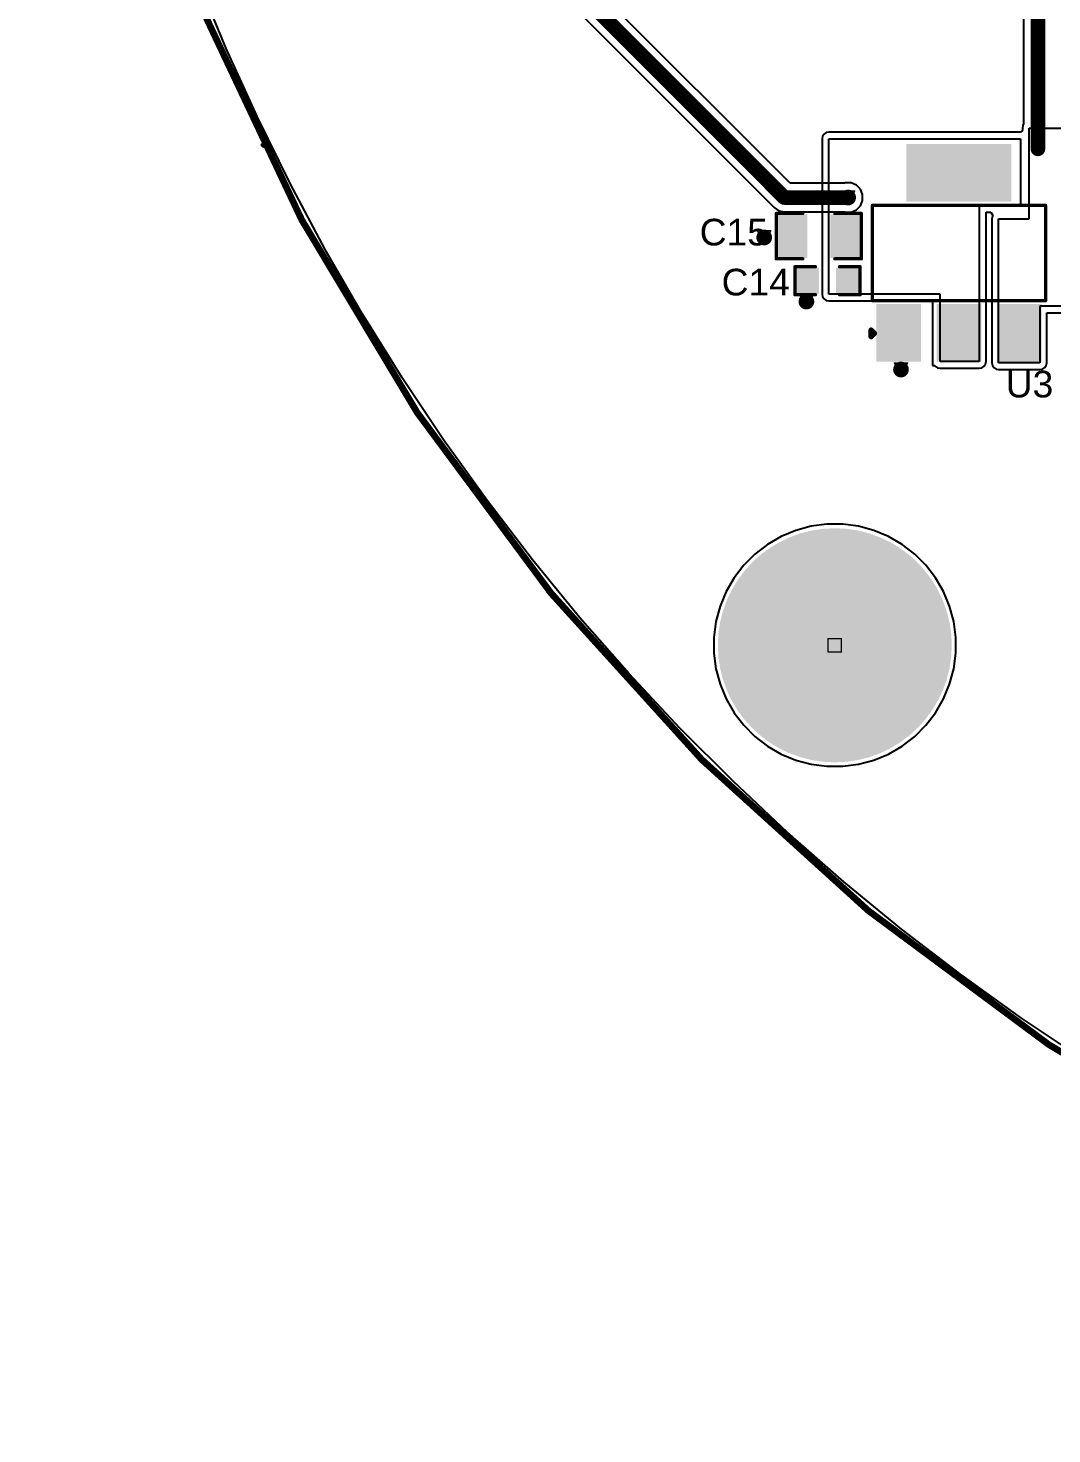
# Model space of a CAD drawing. Header units: inches. Extents: x -89 to 427, y -87 to 99.
# Drawn here: x -87.4 to -48.4, y -87.4 to -33.9 of the extents above; entities that cross this region are included whole.
import ezdxf

# ---------------------------------------------------------------- set-up
doc = ezdxf.new("R2010")
doc.units = ezdxf.units.IN
for name, color, linetype in [('Board_Outline', 56, 'Continuous'), ('Bottom Layer', 5, 'Continuous'), ('Bottom Solder', 6, 'Continuous'), ('Drill Drawing', 1, 'Continuous'), ('Multi-Layer', 9, 'Continuous'), ('Pad Holes', 156, 'Continuous'), ('Top Layer', 1, 'Continuous'), ('Top Overlay', 2, 'Continuous'), ('Top Paste', 8, 'Continuous'), ('Top Solder', 216, 'Continuous'), ('Via Holes', 16, 'Continuous')]:
    doc.layers.add(name, color=color, linetype=linetype)
doc.styles.add('Arial', font='', dxfattribs={"height": 0.2})
doc.styles.get('Arial').set_extended_font_data('Arial')

msp = doc.modelspace()

# ---------------------------------------------------------------- hatches: boundary and pattern name
at = {"layer": 'Bottom Layer'}
h = msp.add_hatch(color=5, dxfattribs=at)
edge = h.paths.add_edge_path()
edge.add_arc((-56.159, -40.31), 0.3, 0, 360)
h = msp.add_hatch(color=5, dxfattribs=at)
edge = h.paths.add_edge_path()
edge.add_arc((-59.36, -41.834), 0.3, 0, 360)
h = msp.add_hatch(color=5, dxfattribs=at)
edge = h.paths.add_edge_path()
edge.add_arc((-57.751, -44.277), 0.3, 0, 360)
h = msp.add_hatch(color=5, dxfattribs=at)
edge = h.paths.add_edge_path()
edge.add_arc((-54.144, -46.868), 0.3, 0, 360)
h = msp.add_hatch(color=5, dxfattribs=at)
edge = h.paths.add_edge_path()
edge.add_arc((-56.667, -57.379), 4.36, 0, 360)
at = {"layer": 'Bottom Solder'}
h = msp.add_hatch(color=6, dxfattribs=at)
edge = h.paths.add_edge_path()
edge.add_arc((-56.667, -57.379), 4.462, 0, 360)
at = {"layer": 'Multi-Layer'}
h = msp.add_hatch(color=9, dxfattribs=at)
edge = h.paths.add_edge_path()
edge.add_arc((-56.667, -57.379), 4.36, 0, 360)
at = {"layer": 'Pad Holes'}
h = msp.add_hatch(color=7, dxfattribs=at)
edge = h.paths.add_edge_path()
edge.add_arc((-56.667, -57.379), 2.5, 0, 360)
at = {"layer": 'Top Layer'}
for points in [[(-53.832, -38.366), (-50.032, -38.366), (-50.032, -40.366), (-53.832, -40.366)], [(-58.801, -41.021), (-57.785, -41.021), (-57.785, -42.545), (-58.801, -42.545)], [(-56.769, -41.021), (-55.753, -41.021), (-55.753, -42.545), (-56.769, -42.545)], [(-57.328, -43.04), (-57.328, -43.929), (-58.09, -43.929), (-58.09, -43.04)], [(-55.804, -43.04), (-55.804, -43.929), (-56.566, -43.929), (-56.566, -43.04)], [(-54.982, -44.466), (-53.482, -44.466), (-53.482, -46.466), (-54.982, -46.466)], [(-52.682, -44.466), (-51.182, -44.466), (-51.182, -46.466), (-52.682, -46.466)], [(-50.382, -44.466), (-48.882, -44.466), (-48.882, -46.466), (-50.382, -46.466)]]:
    msp.add_hatch(color=1, dxfattribs=at).paths.add_polyline_path(points)
h = msp.add_hatch(color=1, dxfattribs=at)
edge = h.paths.add_edge_path()
edge.add_arc((-56.159, -40.31), 0.3, 0, 360)
h = msp.add_hatch(color=1, dxfattribs=at)
edge = h.paths.add_edge_path()
edge.add_arc((-59.36, -41.834), 0.3, 0, 360)
h = msp.add_hatch(color=1, dxfattribs=at)
edge = h.paths.add_edge_path()
edge.add_arc((-57.751, -44.277), 0.3, 0, 360)
h = msp.add_hatch(color=1, dxfattribs=at)
edge = h.paths.add_edge_path()
edge.add_arc((-54.144, -46.868), 0.3, 0, 360)
h = msp.add_hatch(color=1, dxfattribs=at)
edge = h.paths.add_edge_path()
edge.add_arc((-56.667, -57.379), 4.36, 0, 360)
at = {"layer": 'Top Paste'}
for points in [[(-53.832, -38.366), (-50.032, -38.366), (-50.032, -40.366), (-53.832, -40.366)], [(-58.801, -41.021), (-57.785, -41.021), (-57.785, -42.545), (-58.801, -42.545)], [(-56.769, -41.021), (-55.753, -41.021), (-55.753, -42.545), (-56.769, -42.545)], [(-57.328, -43.04), (-57.328, -43.929), (-58.09, -43.929), (-58.09, -43.04)], [(-55.804, -43.04), (-55.804, -43.929), (-56.566, -43.929), (-56.566, -43.04)], [(-54.982, -44.466), (-53.482, -44.466), (-53.482, -46.466), (-54.982, -46.466)], [(-52.682, -44.466), (-51.182, -44.466), (-51.182, -46.466), (-52.682, -46.466)], [(-50.382, -44.466), (-48.882, -44.466), (-48.882, -46.466), (-50.382, -46.466)]]:
    msp.add_hatch(color=8, dxfattribs=at).paths.add_polyline_path(points)
at = {"layer": 'Top Solder'}
for points in [[(-53.933, -38.264), (-49.93, -38.264), (-49.93, -40.468), (-53.933, -40.468)], [(-58.871, -40.951), (-57.715, -40.951), (-57.715, -42.615), (-58.871, -42.615)], [(-56.839, -40.951), (-55.683, -40.951), (-55.683, -42.615), (-56.839, -42.615)], [(-57.268, -42.98), (-57.268, -43.989), (-58.15, -43.989), (-58.15, -42.98)], [(-55.744, -42.98), (-55.744, -43.989), (-56.626, -43.989), (-56.626, -42.98)], [(-55.083, -44.364), (-53.38, -44.364), (-53.38, -46.568), (-55.083, -46.568)], [(-52.783, -44.364), (-51.08, -44.364), (-51.08, -46.568), (-52.783, -46.568)], [(-50.483, -44.364), (-48.78, -44.364), (-48.78, -46.568), (-50.483, -46.568)]]:
    msp.add_hatch(color=216, dxfattribs=at).paths.add_polyline_path(points)
h = msp.add_hatch(color=216, dxfattribs=at)
edge = h.paths.add_edge_path()
edge.add_arc((-56.667, -57.379), 4.462, 0, 360)
at = {"layer": 'Via Holes'}
h = msp.add_hatch(color=7, dxfattribs=at)
edge = h.paths.add_edge_path()
edge.add_arc((-56.159, -40.31), 0.15, 0, 360)
h = msp.add_hatch(color=7, dxfattribs=at)
edge = h.paths.add_edge_path()
edge.add_arc((-59.36, -41.834), 0.15, 0, 360)
h = msp.add_hatch(color=7, dxfattribs=at)
edge = h.paths.add_edge_path()
edge.add_arc((-57.751, -44.277), 0.15, 0, 360)
h = msp.add_hatch(color=7, dxfattribs=at)
edge = h.paths.add_edge_path()
edge.add_arc((-54.144, -46.868), 0.15, 0, 360)

# ---------------------------------------------------------------- linework, layer by layer
at = {"layer": 'Board_Outline'}
msp.add_lwpolyline([(87.312, 0, 0.254, 0.254, 1), (-87.312, 0, 0.254, 0.254, 1)], format="xyseb", close=True, dxfattribs=at)
at = {"layer": 'Bottom Layer'}
for p, q in [((-58.373, -39.766), (-65.73, -32.409)), ((-79.882, -34.63), (-80.644, -32.791)), ((-66.658, -33.019), (-58.982, -40.694)), ((-78.706, -37.225), (-79.882, -34.63)), ((-77.446, -39.78), (-78.706, -37.225)), ((-76.103, -42.293), (-77.446, -39.78)), ((-56.294, -39.766), (-58.373, -39.766)), ((-56.27, -39.756), (-56.294, -39.766)), ((-56.049, -39.756), (-56.27, -39.756)), ((-55.846, -39.84), (-56.049, -39.756)), ((-55.69, -39.996), (-55.846, -39.84)), ((-55.605, -40.2), (-55.69, -39.996)), ((-58.982, -40.694), (-58.806, -40.812)), ((-55.846, -40.779), (-55.69, -40.624)), ((-55.69, -40.624), (-55.605, -40.42)), ((-55.605, -40.42), (-55.605, -40.2)), ((-58.806, -40.812), (-58.598, -40.854)), ((-58.598, -40.854), (-56.294, -40.854)), ((-56.294, -40.854), (-56.27, -40.864)), ((-56.27, -40.864), (-56.049, -40.864)), ((-56.049, -40.864), (-55.846, -40.779)), ((-74.678, -44.76), (-76.103, -42.293)), ((-73.174, -47.18), (-74.678, -44.76)), ((-71.591, -49.549), (-73.174, -47.18)), ((-69.931, -51.865), (-71.591, -49.549)), ((-68.197, -54.125), (-69.931, -51.865)), ((-58.154, -53), (-58.712, -53.232)), ((-57.569, -52.844), (-58.154, -53)), ((-56.97, -52.765), (-57.569, -52.844)), ((-56.365, -52.765), (-56.97, -52.765)), ((-55.765, -52.844), (-56.365, -52.765)), ((-55.181, -53), (-55.765, -52.844)), ((-54.622, -53.232), (-55.181, -53)), ((-59.236, -53.534), (-59.716, -53.902)), ((-58.712, -53.232), (-59.236, -53.534)), ((-54.098, -53.534), (-54.622, -53.232)), ((-53.619, -53.902), (-54.098, -53.534)), ((-59.716, -53.902), (-60.144, -54.33)), ((-53.191, -54.33), (-53.619, -53.902)), ((-66.39, -56.327), (-68.197, -54.125)), ((-60.144, -54.33), (-60.512, -54.81)), ((-52.823, -54.81), (-53.191, -54.33)), ((-60.512, -54.81), (-60.814, -55.334)), ((-52.52, -55.334), (-52.823, -54.81)), ((-60.814, -55.334), (-61.046, -55.892)), ((-52.289, -55.892), (-52.52, -55.334)), ((-61.046, -55.892), (-61.202, -56.477)), ((-52.132, -56.477), (-52.289, -55.892)), ((-64.511, -58.469), (-66.39, -56.327)), ((-61.202, -56.477), (-61.281, -57.076)), ((-52.053, -57.076), (-52.132, -56.477)), ((-61.281, -57.076), (-61.281, -57.681)), ((-52.053, -57.681), (-52.053, -57.076)), ((-61.281, -57.681), (-61.202, -58.281)), ((-52.132, -58.281), (-52.053, -57.681)), ((-61.202, -58.281), (-61.046, -58.865)), ((-52.289, -58.865), (-52.132, -58.281)), ((-62.563, -60.549), (-64.511, -58.469)), ((-61.046, -58.865), (-60.814, -59.424)), ((-52.52, -59.424), (-52.289, -58.865)), ((-60.814, -59.424), (-60.512, -59.948)), ((-52.823, -59.948), (-52.52, -59.424)), ((-60.512, -59.948), (-60.144, -60.427)), ((-53.191, -60.427), (-52.823, -59.948)), ((-60.549, -62.563), (-62.563, -60.549)), ((-60.144, -60.427), (-59.716, -60.855)), ((-53.619, -60.855), (-53.191, -60.427)), ((-59.716, -60.855), (-59.236, -61.223)), ((-54.098, -61.223), (-53.619, -60.855)), ((-59.236, -61.223), (-58.712, -61.526)), ((-58.712, -61.526), (-58.154, -61.757)), ((-55.181, -61.757), (-54.622, -61.526)), ((-54.622, -61.526), (-54.098, -61.223)), ((-58.154, -61.757), (-57.569, -61.914)), ((-57.569, -61.914), (-56.97, -61.993)), ((-56.97, -61.993), (-56.365, -61.993)), ((-56.365, -61.993), (-55.765, -61.914)), ((-55.765, -61.914), (-55.181, -61.757)), ((-58.469, -64.511), (-60.549, -62.563)), ((-56.327, -66.39), (-58.469, -64.511)), ((-54.125, -68.197), (-56.327, -66.39)), ((-51.865, -69.931), (-54.125, -68.197)), ((-49.549, -71.591), (-51.865, -69.931)), ((-47.18, -73.174), (-49.549, -71.591))]:
    msp.add_line(p, q, dxfattribs=at)
for points in [[(-66.273, -32.634, 0.559, 0.559, 0), (-58.598, -40.31, 0.559, 0.559, 0)], [(-58.598, -40.31, 0.559, 0.559, 0), (-56.159, -40.31, 0.559, 0.559, 0)]]:
    msp.add_lwpolyline(points, format="xyseb", dxfattribs=at)
for points in [[(-58.737, -40.31, 0.279, 0.279, 1), (-58.458, -40.31, 0.279, 0.279, 1)], [(-58.737, -40.31, 0.279, 0.279, 1), (-58.458, -40.31, 0.279, 0.279, 1)], [(-56.299, -40.31, 0.279, 0.279, 1), (-56.02, -40.31, 0.279, 0.279, 1)]]:
    msp.add_lwpolyline(points, format="xyseb", close=True, dxfattribs=at)
at = {"layer": 'Drill Drawing'}
for points in [[(-56.413, -40.056, 0.0508, 0.0508, 0), (-55.905, -40.056, 0.0508, 0.0508, 0)], [(-56.413, -40.056, 0.0508, 0.0508, 0), (-56.159, -40.564, 0.0508, 0.0508, 0)], [(-56.159, -40.564, 0.0508, 0.0508, 0), (-55.905, -40.056, 0.0508, 0.0508, 0)], [(-59.614, -41.58, 0.0508, 0.0508, 0), (-59.106, -41.58, 0.0508, 0.0508, 0)], [(-59.614, -41.58, 0.0508, 0.0508, 0), (-59.36, -42.088, 0.0508, 0.0508, 0)], [(-59.36, -42.088, 0.0508, 0.0508, 0), (-59.106, -41.58, 0.0508, 0.0508, 0)], [(-58.005, -44.023, 0.0508, 0.0508, 0), (-57.497, -44.023, 0.0508, 0.0508, 0)], [(-58.005, -44.023, 0.0508, 0.0508, 0), (-57.751, -44.531, 0.0508, 0.0508, 0)], [(-57.751, -44.531, 0.0508, 0.0508, 0), (-57.497, -44.023, 0.0508, 0.0508, 0)], [(-54.398, -46.614, 0.0508, 0.0508, 0), (-53.89, -46.614, 0.0508, 0.0508, 0)], [(-54.398, -46.614, 0.0508, 0.0508, 0), (-54.144, -47.122, 0.0508, 0.0508, 0)], [(-54.144, -47.122, 0.0508, 0.0508, 0), (-53.89, -46.614, 0.0508, 0.0508, 0)], [(-56.921, -57.125, 0.0508, 0.0508, 0), (-56.413, -57.125, 0.0508, 0.0508, 0)], [(-56.921, -57.633, 0.0508, 0.0508, 0), (-56.921, -57.125, 0.0508, 0.0508, 0)], [(-56.413, -57.633, 0.0508, 0.0508, 0), (-56.413, -57.125, 0.0508, 0.0508, 0)], [(-56.921, -57.633, 0.0508, 0.0508, 0), (-56.413, -57.633, 0.0508, 0.0508, 0)]]:
    msp.add_lwpolyline(points, format="xyseb", dxfattribs=at)
for points in [[(-56.426, -40.056, 0.0254, 0.0254, 1), (-56.401, -40.056, 0.0254, 0.0254, 1)], [(-56.426, -40.056, 0.0254, 0.0254, 1), (-56.401, -40.056, 0.0254, 0.0254, 1)], [(-55.918, -40.056, 0.0254, 0.0254, 1), (-55.893, -40.056, 0.0254, 0.0254, 1)], [(-55.918, -40.056, 0.0254, 0.0254, 1), (-55.893, -40.056, 0.0254, 0.0254, 1)], [(-56.172, -40.564, 0.0254, 0.0254, 1), (-56.147, -40.564, 0.0254, 0.0254, 1)], [(-56.172, -40.564, 0.0254, 0.0254, 1), (-56.147, -40.564, 0.0254, 0.0254, 1)], [(-59.627, -41.58, 0.0254, 0.0254, 1), (-59.601, -41.58, 0.0254, 0.0254, 1)], [(-59.627, -41.58, 0.0254, 0.0254, 1), (-59.601, -41.58, 0.0254, 0.0254, 1)], [(-59.118, -41.58, 0.0254, 0.0254, 1), (-59.093, -41.58, 0.0254, 0.0254, 1)], [(-59.118, -41.58, 0.0254, 0.0254, 1), (-59.093, -41.58, 0.0254, 0.0254, 1)], [(-59.373, -42.088, 0.0254, 0.0254, 1), (-59.347, -42.088, 0.0254, 0.0254, 1)], [(-59.373, -42.088, 0.0254, 0.0254, 1), (-59.347, -42.088, 0.0254, 0.0254, 1)], [(-58.018, -44.023, 0.0254, 0.0254, 1), (-57.992, -44.023, 0.0254, 0.0254, 1)], [(-58.018, -44.023, 0.0254, 0.0254, 1), (-57.992, -44.023, 0.0254, 0.0254, 1)], [(-57.51, -44.023, 0.0254, 0.0254, 1), (-57.484, -44.023, 0.0254, 0.0254, 1)], [(-57.51, -44.023, 0.0254, 0.0254, 1), (-57.484, -44.023, 0.0254, 0.0254, 1)], [(-57.764, -44.531, 0.0254, 0.0254, 1), (-57.738, -44.531, 0.0254, 0.0254, 1)], [(-57.764, -44.531, 0.0254, 0.0254, 1), (-57.738, -44.531, 0.0254, 0.0254, 1)], [(-54.411, -46.614, 0.0254, 0.0254, 1), (-54.386, -46.614, 0.0254, 0.0254, 1)], [(-54.411, -46.614, 0.0254, 0.0254, 1), (-54.386, -46.614, 0.0254, 0.0254, 1)], [(-53.903, -46.614, 0.0254, 0.0254, 1), (-53.878, -46.614, 0.0254, 0.0254, 1)], [(-53.903, -46.614, 0.0254, 0.0254, 1), (-53.878, -46.614, 0.0254, 0.0254, 1)], [(-54.157, -47.122, 0.0254, 0.0254, 1), (-54.132, -47.122, 0.0254, 0.0254, 1)], [(-54.157, -47.122, 0.0254, 0.0254, 1), (-54.132, -47.122, 0.0254, 0.0254, 1)], [(-56.934, -57.125, 0.0254, 0.0254, 1), (-56.909, -57.125, 0.0254, 0.0254, 1)], [(-56.934, -57.125, 0.0254, 0.0254, 1), (-56.909, -57.125, 0.0254, 0.0254, 1)], [(-56.426, -57.125, 0.0254, 0.0254, 1), (-56.401, -57.125, 0.0254, 0.0254, 1)], [(-56.426, -57.125, 0.0254, 0.0254, 1), (-56.401, -57.125, 0.0254, 0.0254, 1)], [(-56.934, -57.633, 0.0254, 0.0254, 1), (-56.909, -57.633, 0.0254, 0.0254, 1)], [(-56.934, -57.633, 0.0254, 0.0254, 1), (-56.909, -57.633, 0.0254, 0.0254, 1)], [(-56.426, -57.633, 0.0254, 0.0254, 1), (-56.401, -57.633, 0.0254, 0.0254, 1)], [(-56.426, -57.633, 0.0254, 0.0254, 1), (-56.401, -57.633, 0.0254, 0.0254, 1)]]:
    msp.add_lwpolyline(points, format="xyseb", close=True, dxfattribs=at)
at = {"layer": 'Top Layer'}
for p, q in [((-49.464, -4.137), (-49.464, -37.531)), ((-79.882, -34.63), (-80.644, -32.791)), ((-78.706, -37.225), (-79.882, -34.63)), ((-77.446, -39.78), (-78.706, -37.225)), ((-57.135, -37.975), (-57.155, -38.075)), ((-57.079, -37.891), (-57.135, -37.975)), ((-56.995, -37.835), (-57.079, -37.891)), ((-56.896, -37.816), (-56.995, -37.835)), ((-49.581, -37.816), (-56.896, -37.816)), ((-49.51, -37.757), (-49.581, -37.816)), ((-49.49, -37.569), (-49.51, -37.668)), ((-49.51, -37.668), (-49.51, -37.757)), ((-49.464, -37.531), (-49.49, -37.569)), ((-49.251, -41.123), (-49.251, -37.668)), ((-49.251, -37.668), (-41.961, -37.668)), ((-57.155, -38.075), (-57.155, -43.993)), ((-56.896, -43.993), (-56.896, -38.075)), ((-56.896, -38.075), (-49.581, -38.075)), ((-49.581, -38.075), (-49.581, -40.615)), ((-76.103, -42.293), (-77.446, -39.78)), ((-49.581, -40.615), (-51.156, -40.615)), ((-51.156, -40.615), (-51.156, -46.558)), ((-50.897, -46.558), (-50.897, -40.874)), ((-50.897, -40.874), (-50.711, -40.874)), ((-50.711, -40.874), (-50.643, -41.001)), ((-50.658, -41.023), (-50.678, -41.123)), ((-50.678, -41.123), (-50.678, -44.475)), ((-50.643, -41.001), (-50.658, -41.023)), ((-50.419, -44.475), (-50.419, -41.123)), ((-50.419, -41.123), (-49.251, -41.123)), ((-74.678, -44.76), (-76.103, -42.293)), ((-57.155, -43.993), (-57.135, -44.092)), ((-57.135, -44.092), (-57.079, -44.176)), ((-57.079, -44.176), (-56.995, -44.232)), ((-56.995, -44.232), (-56.896, -44.252)), ((-52.654, -43.993), (-56.896, -43.993)), ((-56.896, -44.252), (-52.936, -44.252)), ((-52.936, -44.252), (-52.936, -46.72)), ((-52.654, -46.558), (-52.654, -43.993)), ((-50.678, -44.475), (-50.678, -46.609)), ((-50.419, -46.609), (-50.419, -44.475)), ((-39.37, -44.45), (-48.844, -44.45)), ((-48.844, -44.45), (-48.844, -46.609)), ((-73.174, -47.18), (-74.678, -44.76)), ((-48.585, -46.609), (-48.585, -44.709)), ((-48.585, -44.709), (-45.06, -44.709)), ((-51.156, -46.558), (-52.654, -46.558)), ((-50.916, -46.657), (-50.897, -46.558)), ((-50.678, -46.609), (-50.658, -46.708)), ((-48.844, -46.609), (-50.419, -46.609)), ((-48.605, -46.708), (-48.585, -46.609)), ((-52.936, -46.72), (-52.852, -46.72)), ((-52.852, -46.72), (-52.837, -46.741)), ((-52.837, -46.741), (-52.753, -46.797)), ((-52.753, -46.797), (-52.654, -46.817)), ((-52.654, -46.817), (-51.156, -46.817)), ((-51.156, -46.817), (-51.056, -46.797)), ((-51.056, -46.797), (-50.972, -46.741)), ((-50.972, -46.741), (-50.958, -46.72)), ((-50.958, -46.72), (-50.928, -46.72)), ((-50.928, -46.674), (-50.916, -46.657)), ((-50.928, -46.72), (-50.928, -46.674)), ((-50.658, -46.708), (-50.602, -46.792)), ((-50.602, -46.792), (-50.518, -46.848)), ((-50.518, -46.848), (-50.419, -46.868)), ((-50.419, -46.868), (-48.844, -46.868)), ((-48.844, -46.868), (-48.745, -46.848)), ((-48.745, -46.848), (-48.661, -46.792)), ((-48.661, -46.792), (-48.605, -46.708)), ((-71.591, -49.549), (-73.174, -47.18)), ((-69.931, -51.865), (-71.591, -49.549)), ((-68.197, -54.125), (-69.931, -51.865)), ((-58.154, -53), (-58.712, -53.232)), ((-57.569, -52.844), (-58.154, -53)), ((-56.97, -52.765), (-57.569, -52.844)), ((-56.365, -52.765), (-56.97, -52.765)), ((-55.765, -52.844), (-56.365, -52.765)), ((-55.181, -53), (-55.765, -52.844)), ((-54.622, -53.232), (-55.181, -53)), ((-59.236, -53.534), (-59.716, -53.902)), ((-58.712, -53.232), (-59.236, -53.534)), ((-54.098, -53.534), (-54.622, -53.232)), ((-53.619, -53.902), (-54.098, -53.534)), ((-59.716, -53.902), (-60.144, -54.33)), ((-53.191, -54.33), (-53.619, -53.902)), ((-66.39, -56.327), (-68.197, -54.125)), ((-60.144, -54.33), (-60.512, -54.81)), ((-52.823, -54.81), (-53.191, -54.33)), ((-60.512, -54.81), (-60.814, -55.334)), ((-52.52, -55.334), (-52.823, -54.81)), ((-60.814, -55.334), (-61.046, -55.892)), ((-52.289, -55.892), (-52.52, -55.334)), ((-61.046, -55.892), (-61.202, -56.477)), ((-52.132, -56.477), (-52.289, -55.892)), ((-64.511, -58.469), (-66.39, -56.327)), ((-61.202, -56.477), (-61.281, -57.076)), ((-52.053, -57.076), (-52.132, -56.477)), ((-61.281, -57.076), (-61.281, -57.681)), ((-52.053, -57.681), (-52.053, -57.076)), ((-61.281, -57.681), (-61.202, -58.281)), ((-52.132, -58.281), (-52.053, -57.681)), ((-61.202, -58.281), (-61.046, -58.865)), ((-52.289, -58.865), (-52.132, -58.281)), ((-62.563, -60.549), (-64.511, -58.469)), ((-61.046, -58.865), (-60.814, -59.424)), ((-52.52, -59.424), (-52.289, -58.865)), ((-60.814, -59.424), (-60.512, -59.948)), ((-52.823, -59.948), (-52.52, -59.424)), ((-60.512, -59.948), (-60.144, -60.427)), ((-53.191, -60.427), (-52.823, -59.948)), ((-60.549, -62.563), (-62.563, -60.549)), ((-60.144, -60.427), (-59.716, -60.855)), ((-53.619, -60.855), (-53.191, -60.427)), ((-59.716, -60.855), (-59.236, -61.223)), ((-54.098, -61.223), (-53.619, -60.855)), ((-59.236, -61.223), (-58.712, -61.526)), ((-58.712, -61.526), (-58.154, -61.757)), ((-55.181, -61.757), (-54.622, -61.526)), ((-54.622, -61.526), (-54.098, -61.223)), ((-58.154, -61.757), (-57.569, -61.914)), ((-57.569, -61.914), (-56.97, -61.993)), ((-56.97, -61.993), (-56.365, -61.993)), ((-56.365, -61.993), (-55.765, -61.914)), ((-55.765, -61.914), (-55.181, -61.757)), ((-58.469, -64.511), (-60.549, -62.563)), ((-56.327, -66.39), (-58.469, -64.511)), ((-54.125, -68.197), (-56.327, -66.39)), ((-51.865, -69.931), (-54.125, -68.197)), ((-49.549, -71.591), (-51.865, -69.931)), ((-47.18, -73.174), (-49.549, -71.591))]:
    msp.add_line(p, q, dxfattribs=at)
msp.add_lwpolyline([(-48.92, -38.456, 0.559, 0.559, 0), (-48.92, -3.912, 0.559, 0.559, 0)], format="xyseb", dxfattribs=at)
msp.add_lwpolyline([(-49.06, -38.456, 0.279, 0.279, 1), (-48.781, -38.456, 0.279, 0.279, 1)], format="xyseb", close=True, dxfattribs=at)
at = {"layer": 'Top Overlay'}
for points in [[(-78.511, -38.303, 0.127, 0.127, 0), (-78.461, -38.354, 0.127, 0.127, 0)], [(-55.234, -40.613, 0.127, 0.127, 0), (-48.63, -40.613, 0.127, 0.127, 0)], [(-55.234, -44.245, 0.127, 0.127, 0), (-55.234, -40.613, 0.127, 0.127, 0)], [(-48.63, -44.245, 0.127, 0.127, 0), (-48.63, -40.613, 0.127, 0.127, 0)], [(-58.903, -42.647, 0.127, 0.127, 0), (-58.903, -40.919, 0.127, 0.127, 0)], [(-58.903, -40.919, 0.127, 0.127, 0), (-57.887, -40.919, 0.127, 0.127, 0)], [(-56.667, -40.919, 0.127, 0.127, 0), (-55.651, -40.919, 0.127, 0.127, 0)], [(-55.651, -42.647, 0.127, 0.127, 0), (-55.651, -40.919, 0.127, 0.127, 0)], [(-58.903, -42.647, 0.127, 0.127, 0), (-57.887, -42.647, 0.127, 0.127, 0)], [(-56.667, -42.647, 0.127, 0.127, 0), (-55.651, -42.647, 0.127, 0.127, 0)], [(-58.191, -42.951, 0.127, 0.127, 0), (-57.404, -42.951, 0.127, 0.127, 0)], [(-58.191, -44.018, 0.127, 0.127, 0), (-58.191, -42.951, 0.127, 0.127, 0)], [(-56.49, -42.951, 0.127, 0.127, 0), (-55.702, -42.951, 0.127, 0.127, 0)], [(-55.702, -44.018, 0.127, 0.127, 0), (-55.702, -42.951, 0.127, 0.127, 0)], [(-58.191, -44.018, 0.127, 0.127, 0), (-57.404, -44.018, 0.127, 0.127, 0)], [(-56.49, -44.018, 0.127, 0.127, 0), (-55.702, -44.018, 0.127, 0.127, 0)], [(-55.234, -44.245, 0.127, 0.127, 0), (-48.63, -44.245, 0.127, 0.127, 0)], [(-55.284, -45.362, 0.2, 0.2, 0), (-55.157, -45.489, 0.2, 0.2, 0)], [(-55.284, -45.616, 0.2, 0.2, 0), (-55.284, -45.362, 0.2, 0.2, 0)], [(-55.284, -45.616, 0.2, 0.2, 0), (-55.157, -45.489, 0.2, 0.2, 0)]]:
    msp.add_lwpolyline(points, format="xyseb", dxfattribs=at)
for points in [[(-78.543, -38.303, 0.0635, 0.0635, 1), (-78.48, -38.303, 0.0635, 0.0635, 1)], [(-78.492, -38.354, 0.0635, 0.0635, 1), (-78.429, -38.354, 0.0635, 0.0635, 1)], [(-55.265, -40.613, 0.0635, 0.0635, 1), (-55.202, -40.613, 0.0635, 0.0635, 1)], [(-55.265, -40.613, 0.0635, 0.0635, 1), (-55.202, -40.613, 0.0635, 0.0635, 1)], [(-48.661, -40.613, 0.0635, 0.0635, 1), (-48.598, -40.613, 0.0635, 0.0635, 1)], [(-48.661, -40.613, 0.0635, 0.0635, 1), (-48.598, -40.613, 0.0635, 0.0635, 1)], [(-58.934, -40.919, 0.0635, 0.0635, 1), (-58.871, -40.919, 0.0635, 0.0635, 1)], [(-58.934, -40.919, 0.0635, 0.0635, 1), (-58.871, -40.919, 0.0635, 0.0635, 1)], [(-57.918, -40.919, 0.0635, 0.0635, 1), (-57.855, -40.919, 0.0635, 0.0635, 1)], [(-56.699, -40.919, 0.0635, 0.0635, 1), (-56.636, -40.919, 0.0635, 0.0635, 1)], [(-55.683, -40.919, 0.0635, 0.0635, 1), (-55.62, -40.919, 0.0635, 0.0635, 1)], [(-55.683, -40.919, 0.0635, 0.0635, 1), (-55.62, -40.919, 0.0635, 0.0635, 1)], [(-58.934, -42.647, 0.0635, 0.0635, 1), (-58.871, -42.647, 0.0635, 0.0635, 1)], [(-58.934, -42.647, 0.0635, 0.0635, 1), (-58.871, -42.647, 0.0635, 0.0635, 1)], [(-57.918, -42.647, 0.0635, 0.0635, 1), (-57.855, -42.647, 0.0635, 0.0635, 1)], [(-56.699, -42.647, 0.0635, 0.0635, 1), (-56.636, -42.647, 0.0635, 0.0635, 1)], [(-55.683, -42.647, 0.0635, 0.0635, 1), (-55.62, -42.647, 0.0635, 0.0635, 1)], [(-55.683, -42.647, 0.0635, 0.0635, 1), (-55.62, -42.647, 0.0635, 0.0635, 1)], [(-58.223, -42.951, 0.0635, 0.0635, 1), (-58.16, -42.951, 0.0635, 0.0635, 1)], [(-58.223, -42.951, 0.0635, 0.0635, 1), (-58.16, -42.951, 0.0635, 0.0635, 1)], [(-57.436, -42.951, 0.0635, 0.0635, 1), (-57.372, -42.951, 0.0635, 0.0635, 1)], [(-56.521, -42.951, 0.0635, 0.0635, 1), (-56.458, -42.951, 0.0635, 0.0635, 1)], [(-55.734, -42.951, 0.0635, 0.0635, 1), (-55.67, -42.951, 0.0635, 0.0635, 1)], [(-55.734, -42.951, 0.0635, 0.0635, 1), (-55.67, -42.951, 0.0635, 0.0635, 1)], [(-58.223, -44.018, 0.0635, 0.0635, 1), (-58.16, -44.018, 0.0635, 0.0635, 1)], [(-58.223, -44.018, 0.0635, 0.0635, 1), (-58.16, -44.018, 0.0635, 0.0635, 1)], [(-57.436, -44.018, 0.0635, 0.0635, 1), (-57.372, -44.018, 0.0635, 0.0635, 1)], [(-56.521, -44.018, 0.0635, 0.0635, 1), (-56.458, -44.018, 0.0635, 0.0635, 1)], [(-55.734, -44.018, 0.0635, 0.0635, 1), (-55.67, -44.018, 0.0635, 0.0635, 1)], [(-55.734, -44.018, 0.0635, 0.0635, 1), (-55.67, -44.018, 0.0635, 0.0635, 1)], [(-55.265, -44.245, 0.0635, 0.0635, 1), (-55.202, -44.245, 0.0635, 0.0635, 1)], [(-55.265, -44.245, 0.0635, 0.0635, 1), (-55.202, -44.245, 0.0635, 0.0635, 1)], [(-48.661, -44.245, 0.0635, 0.0635, 1), (-48.598, -44.245, 0.0635, 0.0635, 1)], [(-48.661, -44.245, 0.0635, 0.0635, 1), (-48.598, -44.245, 0.0635, 0.0635, 1)], [(-55.334, -45.362, 0.1, 0.1, 1), (-55.234, -45.362, 0.1, 0.1, 1)], [(-55.334, -45.362, 0.1, 0.1, 1), (-55.234, -45.362, 0.1, 0.1, 1)], [(-55.334, -45.616, 0.1, 0.1, 1), (-55.234, -45.616, 0.1, 0.1, 1)], [(-55.334, -45.616, 0.1, 0.1, 1), (-55.234, -45.616, 0.1, 0.1, 1)], [(-55.207, -45.489, 0.1, 0.1, 1), (-55.107, -45.489, 0.1, 0.1, 1)], [(-55.207, -45.489, 0.1, 0.1, 1), (-55.107, -45.489, 0.1, 0.1, 1)]]:
    msp.add_lwpolyline(points, format="xyseb", close=True, dxfattribs=at)

# ---------------------------------------------------------------- texts
at = {"layer": 'Top Overlay', "style": 'Arial'}
for s, p in [('C15', (-61.823, -42.138)), ('C14', (-60.985, -44.043)), ('U3', (-50.148, -47.93))]:
    msp.add_text(s, height=1.016, dxfattribs=at).set_placement(p)

doc.saveas('drawing.dxf')
